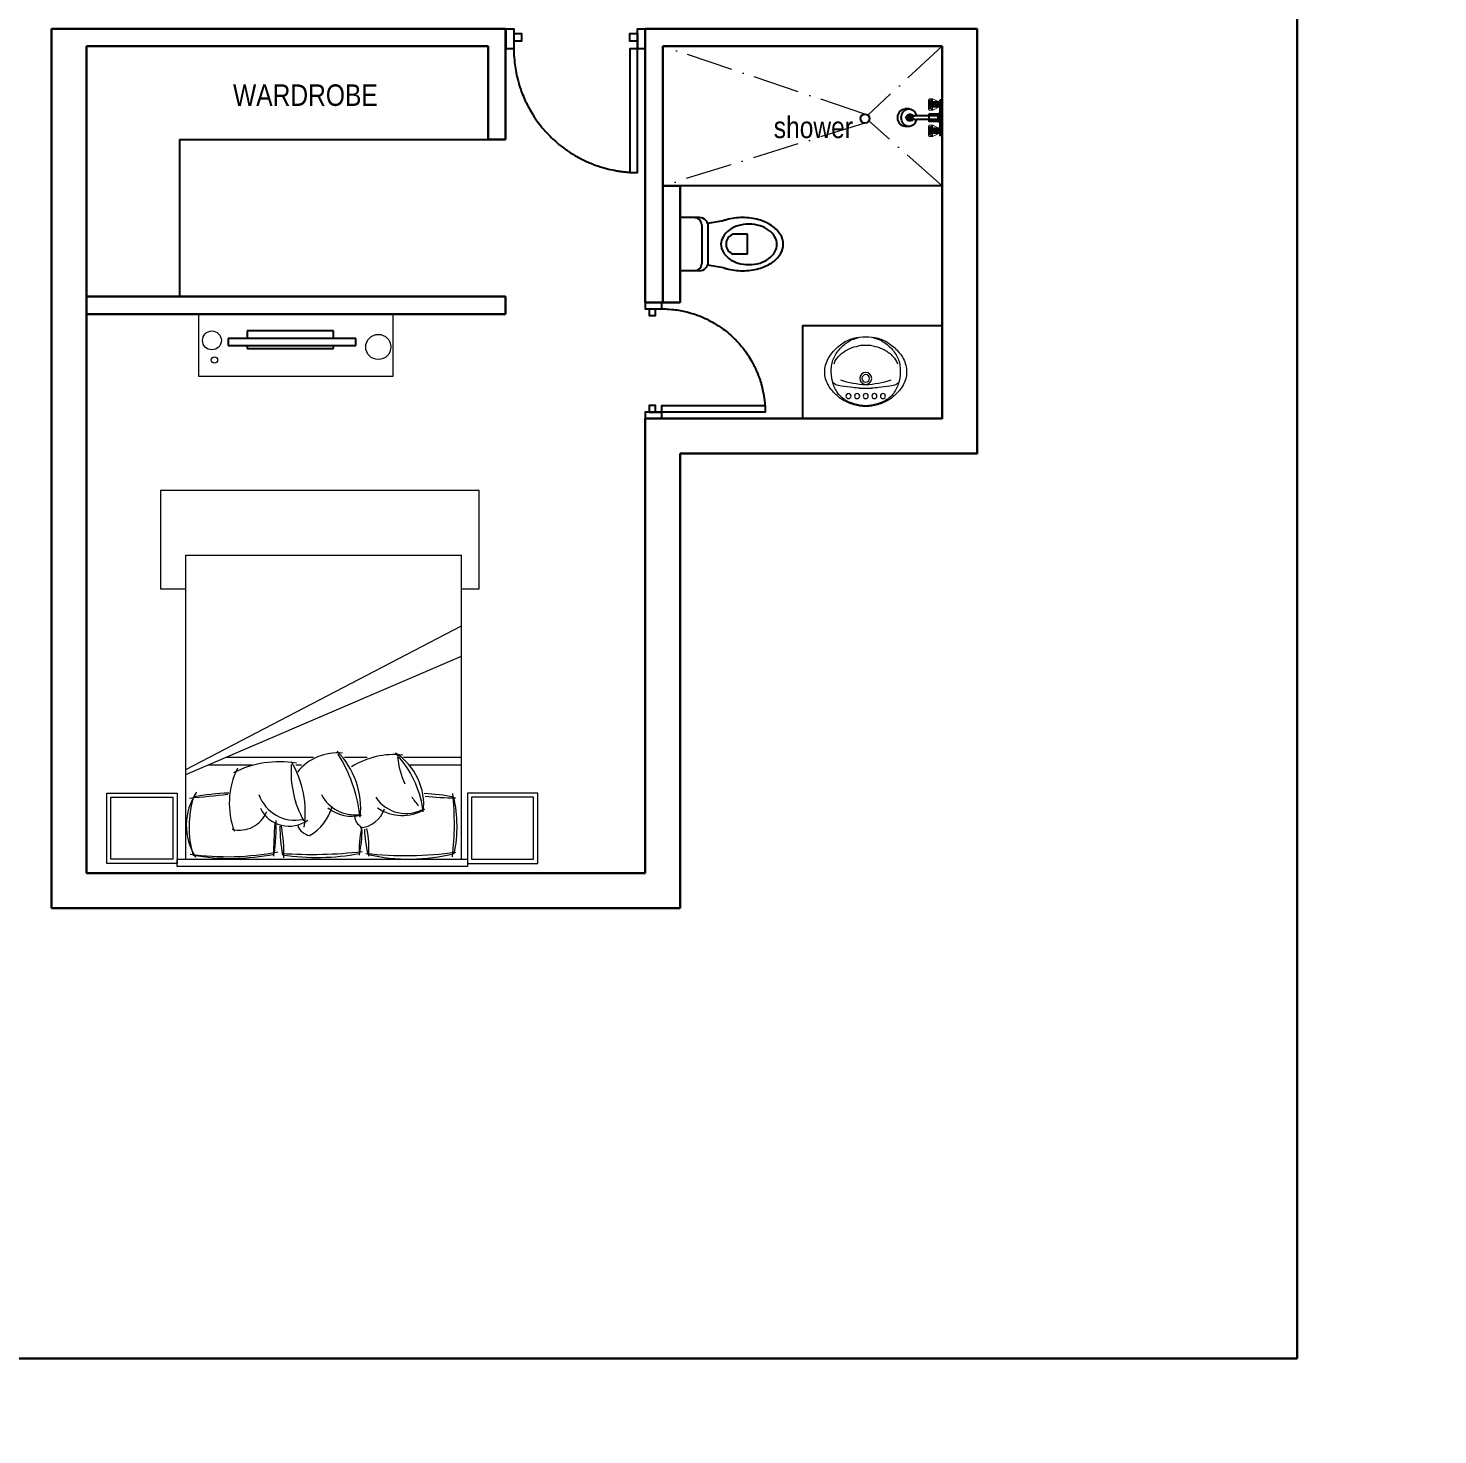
# Model space of a CAD drawing. Extents: x -454308 to 890911, y -14103 to 1343694.
# Drawn here: x 215540 to 215903.2, y 650524.3 to 650886.6 of the extents above; entities that cross this region are included whole.
import ezdxf

# ---------------------------------------------------------------- set-up
doc = ezdxf.new("R2010")
doc.units = 0
doc.header["$MEASUREMENT"] = 0
doc.header["$PDMODE"] = 32
doc.linetypes.add('ACAD_ISO10W100', pattern=[18, 12, -3, 0, -3])
doc.linetypes.add('DOT2', pattern=[3.175, 0, -3.175])
for name, color, linetype in [('A-Door', 144, 'Continuous'), ('cup', 126, 'Continuous'), ('ELE', 7, 'Continuous'), ('FUR', 250, 'Continuous'), ('FURNITURE', 250, 'Continuous'), ('PERSONA', 7, 'Continuous')]:
    doc.layers.add(name, color=color, linetype=linetype)
for name, color, linetype, lineweight in [('A-FURN', 35, 'Continuous', 5), ('A-Wall', 7, 'Continuous', 30), ('AR-FUR', 11, 'Continuous', 9), ('Muebles', 46, 'Continuous', 0), ('P-SANIT', 53, 'Continuous', 9), ('TILE', 252, 'Continuous', 0), ('TXT', 42, 'Continuous', 25)]:
    doc.layers.add(name, color=color, linetype=linetype, lineweight=lineweight)
doc.styles.add('AA_03.50', font='ARIALN.TTF', dxfattribs={"height": 8})
doc.styles.get("Standard").update_dxf_attribs({"font": 'stylu.ttf', "height": 7})
doc.dimstyles.new('AA_03.50', dxfattribs={"dimtxt": 9, "dimasz": 3.25, "dimexe": 1.75, "dimexo": 3.375, "dimgap": 0.09, "dimtad": 0, "dimdec": 0, "dimzin": 3, "dimdsep": 46, "dimlunit": 4, "dimtxsty": 'AA_03.50', "dimblk": 'DOTSMALL', "dimcen": 0.09, "dimclre": 7, "dimadec": 0, "dimazin": 0, "dimtfac": 1, "dimtdec": 0, "dimtofl": 0, "dimtmove": 0, "dimatfit": 3, "dimfxl": 1, "dimtolj": 1, "dimtzin": 0, "dimlwd": -1, "dimarcsym": 0})

# ---------------------------------------------------------------- blocks, each defined once
blk = doc.blocks.new('_DotSmall')
at = {"color": 0, "linetype": 'ByBlock', "const_width": 0.5}
blk.add_lwpolyline([(-0.0625, 0, 1), (0.0625, 0, 1)], format="xyb", close=True, dxfattribs=at)
blk = doc.blocks.new('*D746')
at = {"color": 7, "linetype": 'DOT2', "lineweight": -2}
for p, q in [((214584, 658231.83), (214584, 658117.15)), ((215059, 658231.83), (215059, 658117.15))]:
    blk.add_line(p, q, dxfattribs=at)
at = {"color": 0}
for p, q in [((214584, 658118.9), (214810.13, 658118.9)), ((215059, 658118.9), (214832.86, 658118.9)), ((219968.41, 647579.33), (219998.57, 647579.33)), ((220046.41, 647579.33), (220016.24, 647579.33))]:
    blk.add_line(p, q, dxfattribs=at)
at = {"color": 7, "lineweight": -2}
for p, q in [((219968.41, 647576.48), (219968.41, 647577.58)), ((220046.41, 647576.48), (220046.41, 647577.58))]:
    blk.add_line(p, q, dxfattribs=at)
at = {"layer": 'DEFPOINTS', "color": 0, "lineweight": 30}
for p in [(214584, 658235.21), (215059, 658235.21), (214584, 658118.9), (219968.41, 647579.86), (219968.41, 647579.33), (220046.41, 647579.86)]:
    blk.add_point(p, dxfattribs=at)
at = {"color": 0, "xscale": 3.25, "yscale": 3.25, "zscale": 3.25, "rotation": 180}
for p in [(214584, 658118.9), (219968.41, 647579.33)]:
    blk.add_blockref('_DotSmall', p, dxfattribs=at)
at = {"color": 0, "xscale": 3.25, "yscale": 3.25, "zscale": 3.25}
for p in [(215059, 658118.9), (220046.41, 647579.33)]:
    blk.add_blockref('_DotSmall', p, dxfattribs=at)
at = {"color": 0, "lineweight": 30, "char_height": 8, "attachment_point": 5, "style": 'AA_03.50'}
for s, insert in [('\\A1;39\'-7"', (214821.5, 658118.9)), ('\\A1;6\'-6"', (220007.41, 647579.33))]:
    blk.add_mtext(s, dxfattribs=dict(at, insert=insert))
blk = doc.blocks.new('*D763')
at = {"color": 7, "linetype": 'DOT2', "lineweight": -2}
for p, q in [((214587.37, 658235.21), (214746.27, 658235.21)), ((214587.37, 657642.21), (214746.27, 657642.21))]:
    blk.add_line(p, q, dxfattribs=at)
at = {"color": 0}
for p, q in [((214744.52, 658235.21), (214744.52, 657950.2)), ((214744.52, 657642.21), (214744.52, 657927.21)), ((219843.78, 648076.86), (219843.78, 648021.92)), ((219843.78, 647944.86), (219843.78, 647999.8))]:
    blk.add_line(p, q, dxfattribs=at)
at = {"color": 7, "lineweight": -2}
for p, q in [((219846.08, 648076.86), (219845.53, 648076.86)), ((219846.08, 647944.86), (219845.53, 647944.86))]:
    blk.add_line(p, q, dxfattribs=at)
at = {"layer": 'DEFPOINTS', "color": 0, "lineweight": 30}
for p in [(214584, 658235.21), (214744.52, 658235.21), (214584, 657642.21), (219842.7, 648076.86), (219842.7, 647944.86), (219843.78, 647944.86)]:
    blk.add_point(p, dxfattribs=at)
at = {"color": 0, "xscale": 3.25, "yscale": 3.25, "zscale": 3.25}
for p, rotation in [((214744.52, 658235.21), 90), ((214744.52, 657642.21), 270), ((219843.78, 648076.86), 90), ((219843.78, 647944.86), 270)]:
    blk.add_blockref('_DotSmall', p, dxfattribs=dict(at, rotation=rotation))
at = {"color": 0, "lineweight": 30, "char_height": 8, "attachment_point": 5, "rotation": 90, "style": 'AA_03.50'}
for s, insert in [('\\A1;49\'-5"', (214744.52, 657938.71)), ('\\A1;11\'-0"', (219843.78, 648010.86))]:
    blk.add_mtext(s, dxfattribs=dict(at, insert=insert))
blk = doc.blocks.new('eert')
at = {"layer": 'A-Door'}
blk.add_lwpolyline([(215530.53, 654326.38), (215530.53, 654324.39), (215525.36, 654324.39), (215525.36, 654326.38), (215530.53, 654326.38), (215530.53, 654324.39), (215529.34, 654324.39), (215529.34, 654322.4), (215527.35, 654322.4), (215527.35, 654324.39), (215525.36, 654324.39), (215524.31, 654324.37), (215523.74, 654324.35), (215523.16, 654324.31), (215522.39, 654324.25), (215521.83, 654324.19), (215521.29, 654324.13), (215520.77, 654324.06), (215520.25, 654323.98), (215519.73, 654323.89), (215519.22, 654323.79), (215518.66, 654323.68), (215518.31, 654323.6), (215517.7, 654323.45), (215517.1, 654323.3), (215516.45, 654323.12), (215515.98, 654322.98), (215515.52, 654322.83), (215514.88, 654322.62), (215514.45, 654322.46), (215513.78, 654322.21), (215513.3, 654322.02), (215512.8, 654321.81), (215512.4, 654321.63), (215511.98, 654321.44), (215511.41, 654321.17), (215510.96, 654320.95), (215510.37, 654320.64), (215509.76, 654320.31), (215509.27, 654320.03), (215508.57, 654319.61), (215508.26, 654319.41), (215507.88, 654319.16), (215507.33, 654318.79), (215506.83, 654318.45), (215506.41, 654318.14), (215505.97, 654317.81), (215505.53, 654317.47), (215505.04, 654317.07), (215504.48, 654316.59), (215504.13, 654316.29), (215503.59, 654315.79), (215503.27, 654315.48), (215502.83, 654315.06), (215502.47, 654314.69), (215502.19, 654314.4), (215501.91, 654314.1), (215501.54, 654313.69), (215501.14, 654313.22), (215500.75, 654312.76), (215500.32, 654312.23), (215499.85, 654311.61), (215499.49, 654311.13), (215499.12, 654310.6), (215498.76, 654310.07), (215498.51, 654309.69), (215498.19, 654309.17), (215497.89, 654308.66), (215497.61, 654308.18), (215497.37, 654307.74), (215497.17, 654307.37), (215496.94, 654306.93), (215496.75, 654306.56), (215496.59, 654306.21), (215496.43, 654305.88), (215496.26, 654305.5), (215496.13, 654305.21), (215496, 654304.91), (215495.87, 654304.59), (215495.73, 654304.23), (215495.6, 654303.91), (215495.48, 654303.6), (215495.32, 654303.14), (215495.32, 654303.14), (215495.18, 654302.75), (215495.09, 654302.46), (215494.99, 654302.17), (215494.99, 654302.17), (215494.85, 654301.72), (215494.77, 654301.43), (215494.77, 654301.43), (215494.68, 654301.11), (215494.68, 654301.11), (215494.6, 654300.82), (215494.6, 654300.82), (215494.51, 654300.5), (215494.51, 654300.5), (215494.39, 654300.03), (215494.39, 654300.03), (215494.28, 654299.54), (215494.28, 654299.54), (215494.17, 654299.01), (215494.06, 654298.49), (215494.03, 654298.31), (215494, 654298.18), (215493.97, 654297.96), (215493.94, 654297.8), (215493.9, 654297.57), (215493.88, 654297.46), (215493.86, 654297.28), (215493.84, 654297.18), (215493.82, 654297.06), (215493.8, 654296.9), (215493.78, 654296.77), (215493.77, 654296.67), (215493.75, 654296.56), (215493.74, 654296.45), (215493.73, 654296.32), (215493.71, 654296.19), (215493.69, 654296.05), (215493.67, 654295.82), (215493.65, 654295.65), (215493.64, 654295.49), (215493.62, 654295.3), (215493.61, 654295.21), (215493.6, 654295.08), (215493.59, 654294.92), (215493.58, 654294.78), (215493.58, 654294.67), (215493.5, 654294.52), (215493.5, 654292.53), (215530.53, 654292.53), (215530.53, 654290.54), (215525.36, 654290.54), (215525.36, 654292.53), (215527.35, 654292.53), (215527.35, 654294.52), (215529.34, 654294.52), (215529.34, 654292.53), (215525.36, 654292.53), (215525.36, 654294.52), (215493.5, 654294.52)], dxfattribs=at)
blk = doc.blocks.new('cdsaf')
at = {"color": 5}
for p, q in [((1185429.42, 734143.15, 20311.96), (1185429.42, 734106.36, 20311.96)), ((1185431.44, 734143.15, 20311.96), (1185429.42, 734143.15, 20311.96)), ((1185431.44, 734106.36, 20311.96), (1185431.44, 734143.15, 20311.96)), ((1185427.16, 734136.71, 20311.96), (1185427.16, 734111.82, 20311.96)), ((1185429.42, 734136.71, 20311.96), (1185427.16, 734136.71, 20311.96)), ((1185432.29, 734136.71, 20311.96), (1185431.44, 734136.71, 20311.96)), ((1185432.29, 734111.82, 20311.96), (1185432.29, 734136.71, 20311.96)), ((1185427.16, 734111.82, 20311.96), (1185429.42, 734111.82, 20311.96)), ((1185431.44, 734111.82, 20311.96), (1185432.29, 734111.82, 20311.96)), ((1185429.42, 734106.36, 20311.96), (1185431.44, 734106.36, 20311.96))]:
    blk.add_line(p, q, dxfattribs=at)
blk = doc.blocks.new('WEWEEQ')
at = {"layer": 'Muebles'}
blk.add_lwpolyline([(1107845.51, 737873.28), (1107829.48, 737873.28), (1107829.48, 737823.12), (1107845.51, 737823.12)], close=True, dxfattribs=at)
for centre, radius in [((1107833.71, 737869.19), 0.81), ((1107838.73, 737869.84), 2.43), ((1107837.04, 737826.97), 3.24)]:
    blk.add_circle(centre, radius, dxfattribs=at)
at = {"color": 6, "linetype": 'ByBlock', "lineweight": 5, "xscale": 0.8945132207591084, "yscale": 0.8945132207591084, "zscale": 0.8945132207591084, "rotation": 180}
blk.add_blockref('cdsaf', (2168221.49, 1394533.53, 55552.59), dxfattribs=at)
blk = doc.blocks.new('bed 111111')
at = {"layer": 'AR-FUR'}
for p, q in [((-0.8649, 1.3945), (-0.8649, -0.4997)), ((-0.8172, 1.3945), (-0.8649, 1.3945)), ((-0.8172, -0.4997), (-0.8172, 1.3945)), ((-0.2634, -0.4435), (0.5086, 1.3565)), ((-0.151, 0.5919), (-0.151, 0.7393)), ((-0.2018, 0.2738), (-0.2018, 0.3108)), ((-0.8649, -0.4997), (-0.8172, -0.4997))]:
    blk.add_line(p, q, dxfattribs=at)
at = {"layer": 'AR-FUR', "color": 251}
for p, q in [((-0.8172, 1.3565), (1.1658, 1.3565)), ((-0.231, -0.4435), (0.7065, 1.3565)), ((-0.2018, 1.016), (-0.2018, 1.3565)), ((-0.151, 0.9769), (-0.151, 1.3565)), ((1.1658, -0.4435), (1.1658, 1.3565)), ((-0.151, -0.177), (-0.151, 0.3896)), ((-0.2018, -0.2973), (-0.2018, -0.0096)), ((-0.8172, -0.4435), (1.1658, -0.4435))]:
    blk.add_line(p, q, dxfattribs=at)
at = {"layer": 'AR-FUR'}
for points in [[(-0.3849, 1.8545), (-0.3849, 1.3945), (-0.8449, 1.3945), (-0.8449, 1.8545)], [(-0.4126, 1.8268), (-0.4126, 1.4222), (-0.8172, 1.4222), (-0.8172, 1.8268)], [(-0.3849, -0.9597), (-0.3849, -0.4997), (-0.8449, -0.4997), (-0.8449, -0.9597)], [(-0.4126, -0.9319), (-0.4126, -0.5274), (-0.8172, -0.5274), (-0.8172, -0.9319)]]:
    blk.add_lwpolyline(points, close=True, dxfattribs=at)
at = {"layer": 'AR-FUR', "extrusion": (0, 0, -1)}
for centre, major_axis, start_param, end_param in [((0.4135, 1.0155), (0.8693, -0.8693), 2.135358, 2.596989), ((-0.6029, 0.4547), (-0.6168, -0.6168), 2.151233, 2.577546), ((-1.9428, 1.0262), (1.1008, -1.1008), 5.317309, 5.441753), ((-0.2479, 0.9685), (0.2006, -0.2006), 1.751453, 2.903235), ((-0.4597, 0.7123), (0.2807, -0.2807), 3.804818, 4.933588), ((-0.6654, 0.9181), (-0.3757, -0.3757), 3.823105, 4.483365), ((-0.4265, 0.678), (0.132, -0.132), 2.441833, 3.593049), ((-0.5998, 1.4582), (-0.5204, -0.5204), -0.757256, -0.529592), ((0.6668, 0.4149), (-1.0409, -1.0409), 0.630608, 0.974387), ((-0.7629, 1.4252), (0.5216, -0.5216), 0.585091, 0.82334), ((-0.5939, -0.2888), (-0.7054, -0.7054), 2.16954, 2.32419), ((-0.5288, 0.748), (0.0636, -0.0636), 0.857002, 1.830616), ((-0.2789, 0.642), (-0.1822, -0.1822), 0.120756, 1.023991), ((-0.4885, 0.16), (0.3807, -0.3807), 3.825535, 4.703193), ((-0.457, 0.546), (-0.2361, -0.2361), 3.827833, 4.821859), ((-0.3841, 0.2013), (-0.2284, -0.2284), 1.31402, 2.087383), ((-0.5579, 0.3869), (-0.076, -0.076), -0.407023, 0.572892), ((-0.3929, 0.2303), (0.1472, -0.1472), 1.241939, 2.981597), ((-0.5067, -0.2882), (0.4419, -0.4419), 3.766461, 4.474078), ((-0.8424, 0.1671), (-0.4675, -0.4675), 3.758339, 4.39729), ((-0.5994, 1.2063), (-0.7323, -0.7323), -0.784247, -0.602664), ((0.6231, -0.1482), (1.0143, -1.0143), 2.182404, 2.554333), ((-0.5854, -1.358), (1.0644, -1.0644), 3.795161, 3.941764), ((-0.4353, -0.0938), (-0.1358, -0.1358), 0.534678, 1.98218), ((-0.4521, 0.3531), (-0.3626, -0.3626), -1.247956, -0.42416), ((-1.8536, -0.1133), (-1.0388, -1.0388), 3.961011, 4.118365), ((-0.6065, 0.2399), (0.4681, -0.4681), 0.486234, 1.065936)]:
    blk.add_ellipse(centre, major_axis=major_axis, ratio=1, start_param=start_param, end_param=end_param, dxfattribs=at)
at = {"layer": 'AR-FUR', "color": 251, "extrusion": (0, 0, -1)}
for centre, major_axis, start_param, end_param in [((-0.5854, -0.6035), (1.3528, -1.3528), 3.814055, 4.030079), ((1.5625, 0.993), (-1.6658, -1.6658), 0.673847, 0.924545), ((1.5526, 1.3309), (-1.3927, -1.3927), 0.677, 0.778682), ((-0.2845, 0.9931), (-0.1657, -0.1657), -0.207552, 1.319983), ((-0.5866, 0.4458), (0.4702, -0.4702), 4.076, 4.671895), ((-0.0866, 1.5296), (0.42, -0.42), 1.362212, 1.484388), ((-0.0866, 1.5296), (0.42, -0.42), 0.892669, 1.199073), ((-0.7563, 0.0062), (0.5275, -0.5275), 3.872485, 4.116068), ((2.032, 0.3804), (-1.9923, -1.9923), 0.715059, 0.90208), ((-0.2783, 0.6613), (0.176, -0.176), 1.274089, 2.475678), ((-0.6338, -0.2362), (0.6602, -0.6602), 4.043868, 4.496311), ((-0.3136, 0.269), (-0.1757, -0.1757), -0.450892, 0.994118), ((-0.2465, 0.9031), (-0.4664, -0.4664), -0.857824, -0.280048), ((-0.7731, -0.7492), (-0.6687, -0.6687), 2.320508, 2.537901), ((0.9556, -0.1741), (1.2415, -1.2415), 2.218366, 2.546274), ((-0.8022, 3.0425), (-2.0599, -2.0599), -0.860991, -0.787253), ((11.1738, -1.4463), (8.2284, -8.2284), 2.444592, 2.466232), ((-0.5953, -0.0511), (-0.2749, -0.2749), -1.375906, -0.21834)]:
    blk.add_ellipse(centre, major_axis=major_axis, ratio=1, start_param=start_param, end_param=end_param, dxfattribs=at)
blk = doc.blocks.new('qeert')
at = {"layer": 'AR-FUR'}
blk.add_lwpolyline([(817.8551, -506.2448), (817.969, -506.2448), (817.969, -506.8852), (815.8898, -506.8852), (815.8898, -506.2448), (816.0552, -506.2448)], dxfattribs=at)
at = {"layer": 'AR-FUR', "rotation": 270}
blk.add_blockref('bed 111111', (816.4987, -505.2972), dxfattribs=at)
blk = doc.blocks.new('reg')
at = {"layer": 'A-Door'}
blk.add_lwpolyline([(214608.39, 654484.82), (214610.06, 654484.82), (214610.06, 654489.14), (214608.39, 654489.14), (214608.39, 654484.82), (214610.06, 654484.82), (214610.06, 654485.82), (214611.72, 654485.82), (214611.72, 654487.48), (214610.06, 654487.48), (214610.06, 654489.14), (214610.07, 654490.01), (214610.09, 654490.5), (214610.12, 654490.97), (214610.17, 654491.61), (214610.22, 654492.09), (214610.27, 654492.54), (214610.33, 654492.97), (214610.4, 654493.4), (214610.47, 654493.83), (214610.55, 654494.26), (214610.65, 654494.73), (214610.71, 654495.02), (214610.83, 654495.53), (214610.96, 654496.03), (214611.12, 654496.58), (214611.23, 654496.96), (214611.35, 654497.35), (214611.53, 654497.88), (214611.66, 654498.24), (214611.87, 654498.8), (214612.03, 654499.2), (214612.21, 654499.62), (214612.35, 654499.95), (214612.51, 654500.3), (214612.74, 654500.78), (214612.92, 654501.15), (214613.18, 654501.65), (214613.46, 654502.16), (214613.69, 654502.56), (214614.04, 654503.15), (214614.21, 654503.4), (214614.41, 654503.73), (214614.72, 654504.18), (214615.01, 654504.6), (214615.27, 654504.95), (214615.55, 654505.32), (214615.83, 654505.68), (214616.16, 654506.09), (214616.56, 654506.56), (214616.82, 654506.85), (214617.23, 654507.3), (214617.48, 654507.57), (214617.84, 654507.94), (214618.15, 654508.24), (214618.39, 654508.47), (214618.64, 654508.7), (214618.98, 654509.01), (214619.37, 654509.35), (214619.76, 654509.67), (214620.2, 654510.03), (214620.71, 654510.43), (214621.12, 654510.72), (214621.56, 654511.03), (214622, 654511.33), (214622.32, 654511.54), (214622.75, 654511.81), (214623.17, 654512.06), (214623.57, 654512.29), (214623.94, 654512.49), (214624.25, 654512.66), (214624.62, 654512.85), (214624.93, 654513.01), (214625.22, 654513.15), (214625.49, 654513.27), (214625.81, 654513.42), (214626.06, 654513.53), (214626.31, 654513.63), (214626.57, 654513.74), (214626.87, 654513.86), (214627.14, 654513.97), (214627.4, 654514.06), (214627.78, 654514.2), (214627.78, 654514.2), (214628.11, 654514.32), (214628.35, 654514.4), (214628.59, 654514.48), (214628.59, 654514.48), (214628.97, 654514.59), (214629.21, 654514.66), (214629.21, 654514.66), (214629.47, 654514.74), (214629.47, 654514.74), (214629.72, 654514.81), (214629.72, 654514.81), (214629.98, 654514.88), (214629.98, 654514.88), (214630.38, 654514.98), (214630.38, 654514.98), (214630.79, 654515.07), (214630.79, 654515.07), (214631.23, 654515.17), (214631.66, 654515.25), (214631.81, 654515.28), (214631.92, 654515.3), (214632.1, 654515.33), (214632.24, 654515.36), (214632.43, 654515.39), (214632.52, 654515.4), (214632.67, 654515.42), (214632.76, 654515.44), (214632.86, 654515.45), (214632.98, 654515.47), (214633.1, 654515.49), (214633.18, 654515.5), (214633.27, 654515.51), (214633.37, 654515.52), (214633.47, 654515.53), (214633.58, 654515.55), (214633.7, 654515.56), (214633.89, 654515.58), (214634.03, 654515.59), (214634.16, 654515.61), (214634.32, 654515.62), (214634.4, 654515.63), (214634.51, 654515.64), (214634.64, 654515.65), (214634.76, 654515.66), (214634.85, 654515.66), (214634.97, 654515.72), (214636.63, 654515.72), (214636.63, 654484.82), (214638.3, 654484.82), (214638.3, 654489.14), (214636.63, 654489.14), (214636.63, 654487.48), (214634.97, 654487.48), (214634.97, 654485.82), (214636.63, 654485.82), (214636.63, 654489.14), (214634.97, 654489.14), (214634.97, 654515.72)], dxfattribs=at)
blk = doc.blocks.new('OVALIN PLANTA Nº 2')
at = {"layer": 'P-SANIT'}
for centre, radius in [((-0.1016, -0.162), 0.015), ((-0.0508, -0.162), 0.015), ((0, -0.162), 0.015), ((0.0508, -0.162), 0.015), ((0.1016, -0.162), 0.015), ((0, -0.266), 0.035), ((0, -0.266), 0.0225)]:
    blk.add_circle(centre, radius, dxfattribs=at)
for centre, radius, start, end in [((0.0314, -0.3937), 0.3041, 123.91032, 138.58333), ((-0.0092, -0.3099), 0.2037, 116.78621, 136.84896), ((0.0162, -0.3992), 0.3006, 106.82136, 120.90576), ((0.0169, -0.399), 0.2954, 99.99249, 113.51566), ((0.0034, -0.345), 0.2451, 90.79856, 107.62797), ((0.0087, -0.4019), 0.297, 91.66901, 98.33099), ((-0.0034, -0.345), 0.2451, 72.37203, 89.20144), ((-0.0087, -0.4019), 0.297, 81.66901, 88.33099), ((-0.0169, -0.399), 0.2954, 66.48434, 80.00751), ((-0.0162, -0.3992), 0.3006, 59.09424, 73.17864), ((0.0092, -0.3099), 0.2037, 43.15104, 63.21379), ((-0.0314, -0.3937), 0.3041, 41.41667, 56.08968), ((-0.0417, -0.3252), 0.2039, 139.41518, 162.642), ((0.0391, -0.3064), 0.2422, 162.40698, 179.18968), ((-0.1674, -0.2578), 0.03, 111.78389, 166.75636), ((0.0027, -0.2979), 0.2049, 141.57689, 161.59246), ((-0.1217, -0.3722), 0.1532, 97.96384, 111.78389), ((0.0328, -0.8211), 0.594, 93.16975, 107.6655), ((0.0716, -1.7537), 1.5482, 95.46522, 97.96384), ((-0.0021, -0.8268), 0.6186, 92.97155, 96.84379), ((-0.0269, 0.1154), 0.3245, 268.70432, 274.74806), ((0.0269, 0.1154), 0.3245, 265.25194, 271.29568), ((-0.0328, -0.8211), 0.594, 72.3345, 86.83025), ((0.0021, -0.8268), 0.6186, 83.15621, 87.02845), ((-0.0716, -1.7537), 1.5482, 82.03616, 84.53478), ((0.1217, -0.3722), 0.1532, 68.21611, 82.03616), ((-0.0027, -0.2979), 0.2049, 18.40754, 38.42311), ((0.1674, -0.2578), 0.03, 13.24364, 68.21611), ((-0.0391, -0.3064), 0.2422, 0.81032, 17.59302), ((0.0417, -0.3252), 0.2039, 17.358, 40.58482), ((-0.1344, -0.2962), 0.1068, 162.642, 183.65764), ((-0.1066, -0.3091), 0.1345, 177.39246, 195.33008), ((-0.0279, -0.3153), 0.1755, 175.96974, 187.61644), ((0.0279, -0.3153), 0.1755, 352.38356, 4.03026), ((0.1344, -0.2962), 0.1068, 356.34236, 17.358), ((0.1066, -0.3091), 0.1345, 344.66992, 2.60754), ((-0.0596, -0.2962), 0.1833, 195.33008, 221.21754), ((-0.0259, -0.3151), 0.1776, 187.61644, 210.80245), ((-0.0995, -0.3288), 0.0902, 195.55503, 227.71006), ((0.0739, -0.241), 0.3015, 213.18601, 226.81399), ((-0.031, -0.2788), 0.1741, 222.09057, 243.05501), ((0.031, -0.2788), 0.1741, 296.94499, 317.90943), ((-0.0739, -0.241), 0.3015, 313.18601, 326.81399), ((0.0995, -0.3288), 0.0902, 312.28994, 344.44497), ((0.0259, -0.3151), 0.1776, 329.19755, 352.38356), ((0.0596, -0.2962), 0.1833, 318.78246, 344.66992), ((0.0069, -0.2583), 0.2587, 217.83055, 235.19788), ((-0.0155, -0.2956), 0.2153, 234.44099, 254.56654), ((0.0049, -0.306), 0.2069, 228.423, 248.43827), ((-0.01, -0.258), 0.2024, 240.40393, 257.02478), ((0.0028, -0.3035), 0.2085, 249.21893, 269.2227), ((-0.0057, -0.3022), 0.1609, 252.00481, 272.03005), ((0.0057, -0.3022), 0.1609, 267.96995, 287.99519), ((-0.0028, -0.3035), 0.2085, 270.7773, 290.78107), ((0.01, -0.258), 0.2024, 282.97522, 299.59607), ((-0.0049, -0.306), 0.2069, 291.56173, 311.577), ((0.0155, -0.2956), 0.2153, 285.43346, 305.55901), ((-0.0069, -0.2583), 0.2587, 304.80212, 322.16945), ((0, -0.2078), 0.3042, 256.14894, 270.00515), ((0, -0.2078), 0.3042, 269.99485, 283.85106)]:
    blk.add_arc(centre, radius, start, end, dxfattribs=at)
blk = doc.blocks.new('s')
for p, q in [((59167.8, 41466.4), (59167.8, 41456.4)), ((59235.8, 41456.4), (59167.8, 41456.4)), ((59167.8, 41456.4), (59184.8, 41441.4)), ((59235.8, 41456.4), (59218.8, 41441.4)), ((59235.8, 41466.4), (59235.8, 41456.4)), ((59218.8, 41441.4), (59184.8, 41441.4)), ((59191.8, 41441.4), (59191.8, 41320.6)), ((59211.8, 41441.4), (59211.8, 41320.6)), ((59190.8, 41309.8), (59190.8, 41301)), ((59212.8, 41309.8), (59212.8, 41301)), ((59151.8, 41277.4), (59151.8, 41257.2)), ((59184.3, 41288.4), (59184.3, 41277.4)), ((59219.3, 41288.4), (59219.3, 41277.4)), ((59251.8, 41277.4), (59251.8, 41257.2))]:
    blk.add_line(p, q)
for centre, start, end in [((59141.8, 41320.6), 349.3898, 0), ((59261.8, 41320.6), 180, 190.6102)]:
    blk.add_arc(centre, 50, start, end)
for centre, major_axis, ratio, start_param, end_param in [((59201.8, 41277.4), (50, 0), 0.866025, 1.772154, 7.652624), ((59201.8, 41288.4), (17.5, 0), 0.866025, 2.351309, 7.073469), ((59201.8, 41293.4), (14, 0), 0.866025, 2.474568, 6.95021), ((59201.8, 41309.8), (11, 0), 0.875834, 2.978972, 6.445806), ((59201.8, 41301), (11, 0), 0.875834, 3.141593, 6.283185), ((59201.8, 41257.2), (50, 0), 0.866025, 3.141593, 6.283185), ((59201.8, 41277.4), (17.5, 0), 0.866025, 3.141593, 6.283185)]:
    blk.add_ellipse(centre, major_axis=major_axis, ratio=ratio, start_param=start_param, end_param=end_param)
blk = doc.blocks.new('SHOWER MIXER-P')
for p, q in [((-15, -17), (-15, -12)), ((15, -17), (15, -12))]:
    blk.add_line(p, q)
for points in [[(-100, -12), (100, -12), (100, 0), (-100, 0)], [(-20, -75), (20, -75), (20, -17), (-20, -17)]]:
    blk.add_lwpolyline(points, close=True)
blk = doc.blocks.new('EREWRRWE')
at = {"layer": 'FURNITURE'}
for p, q in [((158119.89, 672801.88), (158119.89, 672799.09)), ((158121.15, 672801.46), (158119.89, 672801.46)), ((158119.89, 672799.93), (158120.52, 672801.24)), ((158120.52, 672801.88), (158120.52, 672799.09)), ((158120.52, 672801.24), (158121.15, 672799.93)), ((158121.15, 672801.88), (158121.15, 672799.09)), ((158126.65, 672801.88), (158126.65, 672799.09)), ((158126.65, 672801.46), (158127.91, 672801.46)), ((158127.28, 672801.24), (158126.65, 672799.93)), ((158127.28, 672801.88), (158127.28, 672799.09)), ((158127.91, 672799.93), (158127.28, 672801.24)), ((158127.91, 672801.88), (158127.91, 672799.09)), ((158119.89, 672799.09), (158119.04, 672799.93)), ((158120.52, 672799.09), (158119.89, 672799.93)), ((158121.15, 672799.93), (158120.52, 672799.09)), ((158121.15, 672799.09), (158122, 672799.93)), ((158126.65, 672799.09), (158125.8, 672799.93)), ((158126.65, 672799.93), (158127.28, 672799.09)), ((158127.28, 672799.09), (158127.91, 672799.93)), ((158127.91, 672799.09), (158128.76, 672799.93))]:
    blk.add_line(p, q, dxfattribs=at)
at = {"layer": 'FURNITURE', "const_width": 0.215}
for points in [[(158119.04, 672799.09), (158119.41, 672798.88), (158121.63, 672798.88), (158122, 672799.09), (158122, 672799.93), (158121.37, 672801.24), (158119.67, 672801.24), (158119.04, 672799.93)], [(158128.76, 672799.09), (158128.39, 672798.88), (158126.17, 672798.88), (158125.8, 672799.09), (158125.8, 672799.93), (158126.43, 672801.24), (158128.13, 672801.24), (158128.76, 672799.93)]]:
    blk.add_lwpolyline(points, close=True, dxfattribs=at)
for points in [[(158122, 672799.93), (158119.04, 672799.93)], [(158122, 672799.09), (158119.04, 672799.09)], [(158125.8, 672799.93), (158128.76, 672799.93)], [(158125.8, 672799.09), (158128.76, 672799.09)]]:
    blk.add_lwpolyline(points, dxfattribs=at)
at = {"layer": 'FURNITURE', "xscale": 0.0452994030559635, "yscale": 0.0452994030559635, "zscale": 0.0452994030559635}
blk.add_blockref('SHOWER MIXER-P', (158123.9, 672802.42), dxfattribs=at)
at = {"layer": 'FURNITURE', "extrusion": (0, 0, -1), "xscale": 0.0452994030559635, "yscale": 0.0452994030559635, "zscale": -0.0452994030559635}
blk.add_blockref('s', (-160805.7, 670924.02), dxfattribs=at)
blk = doc.blocks.new('qwewerer')
at = {"layer": 'ELE', "color": 30}
for p, q in [((5777.865, -153.825), (5777.865, -153.932)), ((5778.014, -153.825), (5778.014, -153.932)), ((5777.742, -154.18), (5777.742, -154.324)), ((5777.796, -154.163), (5778.083, -154.163)), ((5778.072, -154.116), (5777.806, -154.116)), ((5778.136, -154.18), (5778.136, -154.324)), ((5778.136, -154.324), (5777.742, -154.324))]:
    blk.add_line(p, q, dxfattribs=at)
for points in [[(5777.939, -153.559, 0.142494), (5777.869, -153.579, 0.10717), (5777.8, -153.647, 0.078641), (5777.758, -153.74, 0.066012), (5777.742, -153.861, 0.066012), (5777.758, -153.981, 0.019964), (5777.766, -154.006, 0.10717)], [(5778.114, -154.003, 0.017373), (5778.12, -153.981, 0.066012), (5778.136, -153.861, 0.066012), (5778.12, -153.74, 0.078641), (5778.079, -153.647, 0.10717), (5778.01, -153.579, 0.142494), (5777.939, -153.559, 0.142494)]]:
    blk.add_lwpolyline(points, format="xyb", dxfattribs=at)
blk.add_lwpolyline([(5777.94, -153.606, 0.130744), (5777.886, -153.62, 0.106529), (5777.834, -153.667, 0.083979), (5777.802, -153.731, 0.07291), (5777.79, -153.813, 0.07291), (5777.802, -153.895, 0.083979), (5777.834, -153.96, 0.106529), (5777.886, -154.006, 0.130744), (5777.94, -154.021, 0.130744), (5777.995, -154.006, 0.106529), (5778.047, -153.96, 0.083979), (5778.079, -153.895, 0.07291), (5778.091, -153.813, 0.07291), (5778.079, -153.731, 0.083979), (5778.047, -153.667, 0.106529), (5777.995, -153.62, 0.130744)], format="xyb", close=True, dxfattribs=at)
for points in [[(5778.014, -153.825), (5777.865, -153.825)], [(5777.766, -154.006), (5777.785, -154.12)], [(5778.114, -154.003), (5778.094, -154.12)]]:
    blk.add_lwpolyline(points, dxfattribs=at)
for centre, radius, start, end in [((5777.939, -153.904), 0.0794, 200.2256, 339.7744), ((5777.806, -154.18), 0.0639, 90, 180), ((5777.796, -154.216), 0.0532, 90, 180), ((5778.072, -154.18), 0.0639, 0, 90), ((5778.083, -154.216), 0.0532, 0, 90)]:
    blk.add_arc(centre, radius, start, end, dxfattribs=at)
at = {"layer": 'TILE', "linetype": 'Continuous', "lineweight": 5}
for p, q in [((5777.879, -153.955), (5777.879, -153.956)), ((5778.098, -154.095), (5778.098, -154.115))]:
    blk.add_line(p, q, dxfattribs=at)

msp = doc.modelspace()

# ---------------------------------------------------------------- linework, layer by layer
at = {"lineweight": 30}
for p, q in [((215867, 651547.929), (215867, 650543.921)), ((215546, 650886.421), (215546, 650659.921)), ((215546, 650886.421), (215555, 650886.421)), ((215555, 650886.421), (215663, 650886.421)), ((215663, 650886.421), (215663, 650857.921)), ((215699, 650886.421), (215699, 650815.921)), ((215699, 650886.421), (215784.5, 650886.421)), ((215784.5, 650886.421), (215784.5, 650776.921)), ((215555, 650881.921), (215555, 650668.921)), ((215555, 650881.921), (215658.5, 650881.921)), ((215658.5, 650881.921), (215658.5, 650857.921)), ((215663, 650881.921), (215663, 650877.421)), ((215703.5, 650881.921), (215703.5, 650815.921)), ((215703.5, 650881.921), (215775.5, 650881.921)), ((215775.5, 650881.921), (215775.5, 650785.921)), ((215658.5, 650857.921), (215663, 650857.921)), ((215703.5, 650845.921), (215708, 650845.921)), ((215708, 650845.921), (215708, 650815.921)), ((215555, 650817.421), (215663, 650817.421)), ((215663, 650817.421), (215663, 650812.921)), ((215699, 650815.921), (215703.5, 650815.921)), ((215703.5, 650815.921), (215708, 650815.921)), ((215555, 650812.921), (215663, 650812.921)), ((215699, 650786.02), (215699, 650668.921)), ((215699, 650786.02), (215775.5, 650786.02)), ((215708, 650777.02), (215708, 650659.921)), ((215708, 650777.02), (215784.5, 650777.02)), ((215555, 650668.921), (215699, 650668.921)), ((215546, 650659.921), (215708, 650659.921)), ((214878.155, 650543.921), (215867, 650543.921))]:
    msp.add_line(p, q, dxfattribs=at)
at = {"layer": 'cup'}
for q in [(215579, 650817.421), (215658.5, 650857.921)]:
    msp.add_line((215579, 650857.921), q, dxfattribs=at)
at = {"layer": 'FUR', "linetype": 'ACAD_ISO10W100', "lineweight": 0}
for p, q in [((215755.614, 650864.453), (215703.5, 650881.921)), ((215775.5, 650881.921), (215756.343, 650864.196)), ((215775.5, 650845.921), (215756.626, 650862.716)), ((215755.614, 650862.126), (215703.5, 650845.921))]:
    msp.add_line(p, q, dxfattribs=at)
at = {"layer": 'FUR'}
for p, q in [((215775.5, 650845.921), (215703.5, 650845.921)), ((215739.5, 650810.02), (215739.5, 650786.02)), ((215739.5, 650810.02), (215775.5, 650810.02))]:
    msp.add_line(p, q, dxfattribs=at)
msp.add_circle((215755.614, 650863.289), 1.164, dxfattribs=at)

# ---------------------------------------------------------------- block references
at = {"lineweight": 30}
for name, p, rotation in [('eert', (869989.539, 435355.887), 90), ('reg', (-438785.823, 865424.315), 270)]:
    msp.add_blockref(name, p, dxfattribs=dict(at, rotation=rotation))
at = {"layer": 'A-FURN', "xscale": -39.48101731830775, "yscale": 39.48101731830775, "zscale": 39.48101731830773, "rotation": 180}
msp.add_blockref('qeert', (183361.927, 630755.125), dxfattribs=at)
at = {"layer": 'A-Wall', "rotation": 270}
msp.add_blockref('EREWRRWE', (-457026.922, 808987.409), dxfattribs=at)
at = {"layer": 'ELE', "xscale": 34.69827985391021, "yscale": 34.69827985391021, "zscale": 34.69827985391021, "rotation": 270}
msp.add_blockref('qwewerer', (221062.788, 851315.475), dxfattribs=at)
at = {"layer": 'P-SANIT', "xscale": -43.70907628163695, "yscale": 43.70907628163695, "zscale": 43.70907628163695, "rotation": 180}
msp.add_blockref('OVALIN PLANTA Nº 2', (215755.824, 650784.719), dxfattribs=at)
at = {"layer": 'PERSONA', "linetype": 'ByBlock', "rotation": 90}
msp.add_blockref('WEWEEQ', (953457.199, -457032.588), dxfattribs=at)

# ---------------------------------------------------------------- texts
at = {"layer": 'TXT', "lineweight": 25, "char_height": 5.52888, "attachment_point": 1}
for s, insert, width in [('{\\fArial Narrow|b0|i0|c0|p34;WARDROBE}', (215592.797, 650872.073), 17.52553), ('{\\fArial Narrow|b0|i0|c0|p34;shower}', (215732.12, 650863.785), 0.19631)]:
    msp.add_mtext(s, dxfattribs=dict(at, insert=insert, width=width))

# ---------------------------------------------------------------- dimensions: what is measured, and where the dimension line sits
at = {"lineweight": 30}
dim = msp.add_linear_dim(base=(214744.516, 658235.207), p1=(214583.996, 657642.207), p2=(214583.996, 658235.207), angle=90, dimstyle='AA_03.50', override={"dimtxt": 8, "dimdec": 1, "dimtdec": 1, "dimfxl": 0.1}, dxfattribs=at)
dim.commit()
dim.dimension.update_dxf_attribs({"geometry": '*D763', "text_midpoint": (214744.516, 657938.707)})
dim = msp.add_linear_dim(base=(214583.996, 658118.901), p1=(215058.996, 658235.207), p2=(214583.996, 658235.207), dimstyle='AA_03.50', override={"dimtxt": 8, "dimdec": 1, "dimtdec": 1, "dimfxl": 0.1}, dxfattribs=at)
dim.commit()
dim.dimension.update_dxf_attribs({"geometry": '*D746', "text_midpoint": (214821.496, 658118.901)})

doc.saveas('drawing.dxf')
